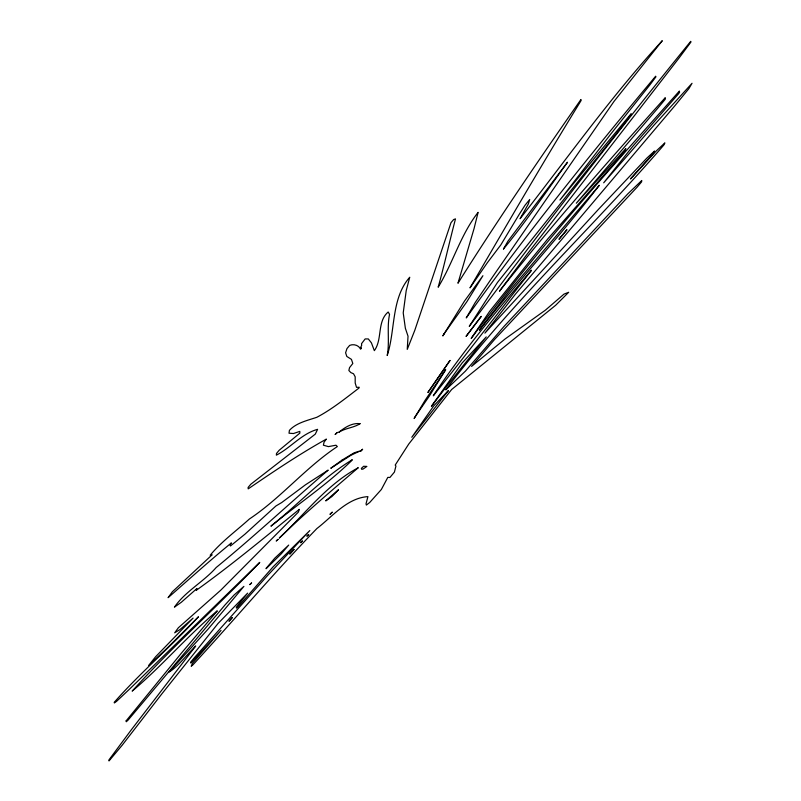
<?xml version="1.0" encoding="UTF-8"?>
<svg xmlns="http://www.w3.org/2000/svg" width="801" height="801" viewBox="0 0 801 801"><rect width="100%" height="100%" fill="white"/><g stroke="black" fill="none" stroke-linecap="round" stroke-linejoin="round"><path stroke-width="1.2" d="M126.147 720.84L126.268 721.761L128.06 720.129L225.041 604.925L234.152 594.953L243.904 586.382L208.17 629.005L169.151 671.989C177.411 667.233 187.614 653.886 195.734 645.966L131.204 729.951L108.886 759.999L109.006 760.95L122.092 745.32L161.992 693.686L218.052 623.458L247.619 593.14L236.325 607.178L236.435 608.149L237.787 607.048L273.281 566.637L309.817 530.562L267.704 575.378L194.863 657.14L190.708 662.077L190.808 663.068L221.046 630.397L192.41 663.398L191.229 666.242L192.951 664.81C234.523 619.624 274.112 572.575 316.896 528.53C332.345 516.625 347.173 497.952 367.929 496.62L366.047 503.729L366.347 505.081L369.682 502.517L381.356 489.491L387.804 477.376L389.927 477.466L394.412 472.099L395.924 466.062L395.203 465.071L408.76 444.014L451.624 389.516L555.654 305.271L568.67 292.285L564.004 294.107L545.311 310.227L505.121 338.943L471.589 366.377L494.648 339.374L636.955 187.324L641.591 181.877L641.751 180.515L627.744 193.932L504.139 326.307L465.371 371.163L445.746 389.877C511.509 302.297 592.42 227.814 663.819 145.051L664.87 142.888L656.199 151.029L630.467 178.963L654.017 152.5L654.517 151.019L646.838 158.117L598.207 209.622L484.895 333.136L515.494 294.087L675.123 105.442L688.91 88.621L692.034 83.294L653.286 125.957L603.684 182.818L632.53 146.593L678.427 93.927L679.578 92.355L679.388 91.054C607.689 171.484 535.408 251.844 471.188 338.443L489.521 311.489L532.735 257.351L547.974 238.688L625.03 151.109L625.851 148.596L576.32 203.204L657.641 108.365L665.241 99.244L665.251 97.672C608.49 160.851 552.189 224.63 499.454 291.224L527.038 254.328L679.448 57.492L690.993 41.982L690.722 41.362C614.908 134.758 541.356 230.107 469.266 326.367L497.431 282.513L623.428 124.796L631.408 114.263L631.148 113.642L559.939 200.03L610.502 134.398L650.001 84.776L655.929 76.836L655.669 76.205C590.007 154.683 525.776 234.773 466.242 317.927L475.143 302.638L492.735 276.705L614.027 101.387L662.287 40.701C612.415 94.848 566.507 159.259 520.059 218.743L528.34 203.975L529.711 199.499L524.995 205.296L519.268 214.288L500.745 245.026L487.348 262.728L469.997 287.869C506.592 225.191 543.038 162.413 581.065 100.596L580.935 99.514C538.823 159.88 497.081 220.926 457.962 283.244L474.092 228.475L478.097 212.365C460.565 234.683 452.925 263.179 438.167 287.209C444.475 264.6 449.491 241.602 455.499 218.883L453.626 219.554L450.993 222.698L414.788 330.332L407.248 349.396L408.029 336.21L405.366 328.25L403.223 312.891L406.217 290.593L409.732 277.246C391.018 298.473 395.504 330.352 387.203 355.494C389.817 341.957 386.723 327.879 389.546 314.332L388.175 312.01C376.891 321.471 382.608 339.334 374.347 350.658L371.404 342.838L368.32 338.943L365.156 338.923L361.521 343.699L361.682 345.361L360.14 348.415C358.137 344.951 353.221 343.849 349.657 345.391L346.973 348.575L345.601 352.77L346.813 356.445L351.439 359.369L352.82 363.484L349.556 367.609L348.856 370.483L350.838 372.595L353.511 373.757L355.183 376.8L355.193 382.998L356.515 387.344L359.208 387.253L358.948 388.074C345.491 398.367 331.714 409.461 316.826 417.291C307.464 420.475 296.22 422.868 289.411 430.377L289.011 433.211L293.456 433.531L299.794 431.399L299.874 433.111L279.209 450.232L276.505 453.446L276.355 455.168C290.803 447.729 301.516 433.782 317.607 429.316L315.294 434.122L250.833 484.215L248.11 487.439L248.19 488.88C273.682 471.459 299.404 454.117 326.387 439.088L324.055 442.162L323.394 445.206L328.4 446.618L335.989 445.216L337.351 446.558C305.551 467.594 281.121 497.882 249.361 519.028C236.265 530.873 221.416 541.686 210.182 555.223L212.145 554.783L172.375 591.759L168.09 597.676C189.056 579.343 209.782 560.55 231.409 542.908L229.977 544.95L230.458 545.972L244.916 534.217L275.914 505.992L281.682 502.557L305.451 484.815L328.19 470.117C290.693 502.347 254.468 536.129 216.19 567.508C203.604 581.826 185.111 591.518 174.438 607.148L181.266 602.312L196.946 588.495L196.255 590.317C231.579 565.025 265.411 536.79 299.304 509.366L298.322 512.169L220.766 590.177L178.323 627.804L174.678 632.82L179.955 629.586L193.081 618.112L155.624 656.73L148.656 665.441L167.119 648.129L198.488 616.77C171.424 646.267 140.636 672.299 114.203 702.347L114.353 702.958L116.586 701.336L129.672 689L259.764 562.382C217.972 605.967 172.615 646.437 132.165 691.113C161.992 666.162 187.374 635.884 217.271 610.853L181.406 653.125L126.147 720.84M361.411 468.425L361.722 469.336L363.143 469.026L366.858 466.422L363.624 466.282L361.411 468.425M266.282 568.169L266.122 568.7L281.281 553.801L288.72 545.08L274.733 558.217L266.282 568.169M360.84 348.055C359.248 350.988 362.653 347.143 360.84 348.055M338.433 489.822L331.854 496.59L325.727 500.885L338.433 489.822M352.09 459.824L351.929 460.355C326.998 484.715 297.812 504.159 270.928 526.157C297.872 504.68 321.421 478.878 350.788 460.665L352.09 459.824M358.107 467.834C331.644 490.653 304.47 513.561 279.269 538.082C304.801 514.312 326.888 484.385 358.107 467.834M415.459 416.27L414.127 418.492L425.021 400.43L445.696 369.661L429.286 396.145L415.459 416.27M444.175 333.697L442.813 335.929L464.45 301.146L482.923 275.714L466.853 301.737L444.175 333.697M337.311 432.43L335.239 434.422L337.311 432.43M332.195 512.229L330.122 514.212L332.195 512.229M362.563 449.311L360.49 451.303L362.563 449.311M503.479 248.991C525.696 222.197 546.502 191.259 567.508 162.223L507.944 241.161L503.479 248.991M449.982 360.49L427.994 392.33L449.982 360.49M293.987 549.486L289.912 553.962L293.987 549.486M434.553 393.742L433.301 395.824C466.352 354.262 498.773 312.12 531.514 270.227C497.311 309.827 463.689 350.217 434.553 393.742M481.201 316.435L466.162 336.26L481.201 316.435M432.59 404.575L431.449 406.367L447.369 385.311L486.247 336.911L462.137 362.973L432.59 404.575M232.16 617.741L229.106 621.095L232.16 617.741M481.581 326.968L479.419 330.232C518.057 280.851 561.221 235.124 599.318 185.291L509.927 290.252L481.581 326.968M448.22 390.788L411.774 437.276L433.741 405.877L448.22 390.788M566.848 229.837L559.098 239.119L566.848 229.837M360.039 423.689C353.762 427.864 345.341 428.004 338.683 432.36C344.68 427.584 351.969 422.648 360.039 423.689M278.037 539.383L276.215 541.025A36.215 5.417 -50.9 0 0 277.316 539.964L278.037 539.383M251.574 583.008L249.762 584.65A36.225 5.417 -50.9 0 0 250.863 583.589L251.574 583.008M302.367 541.055L300.545 542.698A36.215 5.417 -50.9 0 0 301.657 541.636L302.367 541.055M308.665 534.547L306.853 536.189A36.195 5.407 -50.9 0 0 307.954 535.128L308.665 534.547M342.257 459.954L330.773 468.255L350.948 455.258L359.659 451.133L354.212 452.775L342.257 459.954"/></g></svg>
